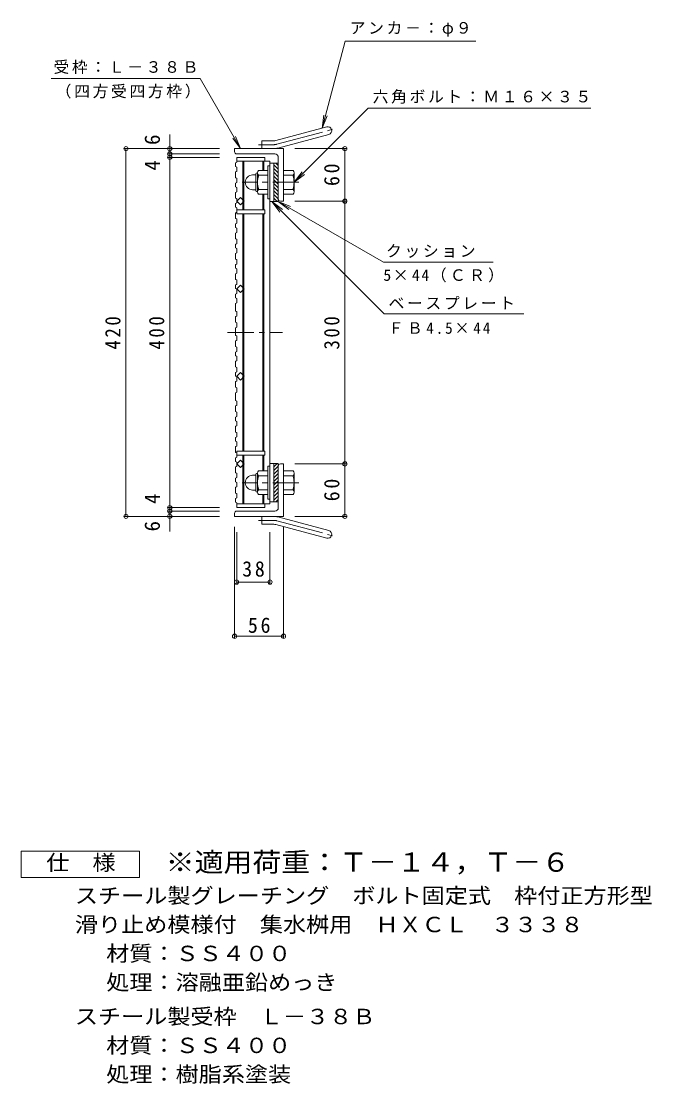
# Model space of a CAD drawing. Units: millimetres at full size, sheet at 1:6. Extents: x -714 to 962, y -827 to 707.
# Drawn here: x 241 to 962, y -613 to 600 of the extents above; entities that cross this region are included whole.
import ezdxf
from ezdxf.enums import TextEntityAlignment as Align

# ---------------------------------------------------------------- set-up
doc = ezdxf.new("R2010")
doc.units = ezdxf.units.MM
doc.header["$LTSCALE"] = 6
doc.header["$PDMODE"] = 32
doc.header["$PDSIZE"] = 4.8
doc.linetypes.add('CHAIN1', pattern=[8, 5, -1, 1, -1])
doc.linetypes.add('CHAIN2', pattern=[12, 9, -1, 1, -1])
for name, color, linetype, lineweight in [('D-4', 7, 'Continuous', 9), ('E-1', 2, 'Continuous', 9), ('E-2', 3, 'Continuous', 9), ('E-4', 7, 'Continuous', 9), ('E-5', 7, 'Continuous', 9)]:
    doc.layers.add(name, color=color, linetype=linetype, lineweight=lineweight)
doc.layers.add('F-5_F-5ﾚｲﾔ', color=2, linetype='Continuous')
doc.styles.add('ＭＳ ゴシック', font='')
doc.styles.get('ＭＳ ゴシック').set_extended_font_data('MS Gothic')

msp = doc.modelspace()

# ---------------------------------------------------------------- linework, layer by layer
at = {"layer": 'D-4', "color": 2}
msp.add_lwpolyline([(241.476, -377.786), (241.476, -347.786), (376.475, -347.786), (376.475, -377.786)], close=True, dxfattribs=at)
at = {"layer": 'E-1'}
for p, q in [((532.237, 463.956), (590.428, 479.548)), ((516.093, 454.649), (516.093, 463.649)), ((529.908, 463.649), (516.093, 463.649)), ((534.566, 455.262), (592.757, 470.855)), ((485.093, 451.149), (485.093, 454.649)), ((541.093, 454.649), (485.093, 454.649)), ((541.093, 454.649), (541.093, 394.649)), ((531.093, 448.649), (487.593, 448.649)), ((530.093, 394.149), (530.093, 438.149)), ((535.093, 438.149), (530.093, 438.149)), ((535.093, 435.312), (532.255, 438.149)), ((509.293, 406.949), (509.293, 425.349)), ((511.093, 427.149), (511.293, 427.149)), ((511.293, 426.899), (511.293, 405.399)), ((523.293, 429.649), (512.331, 429.649)), ((523.293, 435.149), (523.293, 397.149)), ((525.593, 435.149), (523.293, 435.149)), ((535.093, 431.069), (530.093, 436.069)), ((535.093, 426.826), (530.093, 431.826)), ((535.093, 422.584), (530.093, 427.584)), ((541.093, 429.649), (552.054, 429.649)), ((553.293, 427.149), (553.093, 427.149)), ((553.093, 426.899), (553.093, 405.399)), ((491.293, 416.159), (491.293, 416.149)), ((505.783, 424.649), (509.293, 424.649)), ((523.293, 424.149), (512.331, 424.149)), ((535.093, 418.341), (530.093, 423.341)), ((535.093, 414.098), (530.093, 419.098)), ((535.093, 409.856), (530.093, 414.856)), ((541.093, 424.149), (552.054, 424.149)), ((505.793, 407.649), (509.293, 407.649)), ((511.093, 405.149), (511.293, 405.149)), ((523.293, 408.149), (512.331, 408.149)), ((523.293, 402.649), (512.331, 402.649)), ((535.093, 405.613), (530.093, 410.613)), ((535.093, 401.371), (530.093, 406.371)), ((535.093, 397.128), (530.093, 402.128)), ((541.093, 408.149), (552.054, 408.149)), ((541.093, 402.649), (552.054, 402.649)), ((553.293, 405.149), (553.093, 405.149)), ((525.593, 397.149), (523.293, 397.149)), ((533.829, 394.149), (530.093, 397.885)), ((537.593, 394.649), (541.093, 394.649)), ((523.293, 86.648), (512.331, 86.648)), ((523.293, 54.148), (523.293, 92.148)), ((525.593, 92.148), (523.293, 92.148)), ((530.093, 95.148), (530.093, 51.148)), ((533.829, 95.148), (530.093, 91.412)), ((535.093, 92.169), (530.093, 87.169)), ((535.093, 87.926), (530.093, 82.926)), ((537.593, 94.648), (541.093, 94.648)), ((541.093, 34.648), (541.093, 94.648)), ((541.093, 86.648), (552.054, 86.648)), ((491.293, 73.138), (491.293, 73.148)), ((505.793, 81.648), (509.293, 81.648)), ((509.293, 82.348), (509.293, 63.948)), ((511.093, 84.148), (511.293, 84.148)), ((511.293, 62.398), (511.293, 83.898)), ((523.293, 81.148), (512.331, 81.148)), ((535.093, 83.684), (530.093, 78.684)), ((535.093, 79.441), (530.093, 74.441)), ((535.093, 75.198), (530.093, 70.198)), ((541.093, 81.148), (552.054, 81.148)), ((553.293, 84.148), (553.093, 84.148)), ((553.093, 62.398), (553.093, 83.898)), ((505.783, 64.648), (509.293, 64.648)), ((511.093, 62.148), (511.293, 62.148)), ((523.293, 65.148), (512.331, 65.148)), ((535.093, 70.956), (530.093, 65.956)), ((535.093, 66.713), (530.093, 61.713)), ((535.093, 62.47), (530.093, 57.471)), ((541.093, 65.148), (552.054, 65.148)), ((553.293, 62.148), (553.093, 62.148)), ((523.293, 59.648), (512.331, 59.648)), ((525.593, 54.148), (523.293, 54.148)), ((535.093, 58.228), (530.093, 53.228)), ((535.093, 51.148), (530.093, 51.148)), ((535.093, 53.985), (532.255, 51.148)), ((541.093, 59.648), (552.054, 59.648)), ((485.093, 38.148), (485.093, 34.648)), ((531.093, 40.648), (487.593, 40.648)), ((541.093, 34.648), (485.093, 34.648)), ((516.093, 34.648), (516.093, 25.648)), ((529.908, 25.648), (516.093, 25.648)), ((532.237, 25.341), (590.428, 9.749)), ((534.566, 34.035), (592.757, 18.442))]:
    msp.add_line(p, q, dxfattribs=at)
at = {"layer": 'E-1', "linetype": 'CHAIN2'}
for p, q in [((533.402, 459.609), (598.568, 477.07)), ((529.908, 459.149), (512.288, 459.149)), ((529.908, 30.148), (512.288, 30.148)), ((533.402, 29.688), (598.568, 12.227))]:
    msp.add_line(p, q, dxfattribs=at)
at = {"layer": 'E-1', "linetype": 'CHAIN1'}
for p, q in [((558.696, 416.149), (493.991, 416.149)), ((558.696, 73.148), (493.991, 73.148))]:
    msp.add_line(p, q, dxfattribs=at)
at = {"layer": 'E-1'}
for points in [[(535.093, 444.649), (535.093, 394.149), (530.093, 394.149)], [(535.093, 44.648), (535.093, 95.148), (530.093, 95.148)]]:
    msp.add_lwpolyline(points, dxfattribs=at)
for centre, radius, start, end in [((591.593, 475.201), 4.5, 285.00014, 104.99991), ((529.908, 472.649), 9, 270, 285.00002), ((487.593, 451.149), 2.5, 180, 270), ((529.908, 472.649), 18, 270, 285), ((531.093, 444.649), 4, 0, 90), ((511.093, 425.349), 1.8, 90, 180), ((515.453, 426.899), 4.16, 138.61835, 221.37988), ((548.933, 426.899), 4.16, 318.62012, 41.38165), ((505.783, 416.159), 8.49, 90, 180), ((505.793, 416.149), 8.5, 180, 270), ((535.293, 416.149), 24, 160.52881, 199.47119), ((529.093, 416.149), 24, 340.52881, 19.47119), ((511.093, 406.949), 1.8, 180, 270), ((515.453, 405.399), 4.16, 138.62012, 221.38165), ((548.933, 405.399), 4.16, 318.61835, 41.37988), ((537.593, 397.149), 2.5, 180, 270), ((515.453, 83.898), 4.16, 138.61835, 221.37988), ((537.593, 92.148), 2.5, 90, 180), ((548.933, 83.898), 4.16, 318.62012, 41.38165), ((505.793, 73.148), 8.5, 90, 180), ((505.783, 73.138), 8.49, 180, 270), ((511.093, 82.348), 1.8, 90, 180), ((535.293, 73.148), 24, 160.52881, 199.47119), ((529.093, 73.148), 24, 340.52881, 19.47119), ((511.093, 63.948), 1.8, 180, 270), ((515.453, 62.398), 4.16, 138.62012, 221.38165), ((548.933, 62.398), 4.16, 318.61835, 41.37988), ((487.593, 38.148), 2.5, 90, 180), ((531.093, 44.648), 4, 270, 0), ((529.908, 16.648), 18, 75, 90), ((529.908, 16.648), 9, 74.99998, 90), ((591.593, 14.096), 4.5, 255.00009, 74.99986)]:
    msp.add_arc(centre, radius, start, end, dxfattribs=at)
at = {"layer": 'E-1', "linetype": 'CHAIN2'}
for centre, start, end in [((529.908, 472.649), 270, 284.99995), ((529.908, 16.648), 75.00005, 90)]:
    msp.add_arc(centre, 13.5, start, end, dxfattribs=at)
at = {"layer": 'E-2'}
for p, q in [((486.092, 438.494), (487.593, 439.006)), ((487.593, 444.649), (519.593, 444.649)), ((487.593, 444.649), (487.593, 439.006)), ((487.593, 440.149), (525.593, 440.149)), ((494.593, 440.149), (494.593, 384.649)), ((495.593, 440.149), (495.593, 384.649)), ((517.593, 440.149), (517.593, 429.649)), ((518.593, 440.149), (518.593, 429.649)), ((519.593, 444.649), (519.593, 440.149)), ((525.593, 440.149), (525.593, 49.148)), ((530.093, 438.149), (525.593, 438.149)), ((530.093, 394.149), (530.093, 438.149)), ((486.092, 427.951), (487.593, 428.463)), ((486.092, 415.268), (487.593, 415.779)), ((487.593, 420.893), (487.593, 415.779)), ((486.092, 404.725), (487.593, 405.236)), ((517.593, 402.649), (517.593, 384.649)), ((518.593, 402.649), (518.593, 384.649)), ((486.092, 392.042), (487.593, 392.553)), ((487.593, 397.666), (487.593, 392.553)), ((530.093, 394.149), (525.593, 394.149)), ((486.092, 381.498), (487.593, 382.01)), ((487.593, 387.123), (487.593, 380.149)), ((487.593, 384.649), (519.593, 384.649)), ((487.593, 380.149), (519.593, 380.149)), ((494.593, 380.149), (494.593, 109.148)), ((495.593, 380.149), (495.593, 109.148)), ((517.593, 380.149), (517.593, 109.148)), ((518.593, 380.149), (518.593, 109.148)), ((519.593, 384.649), (519.593, 380.149)), ((486.092, 368.815), (487.593, 369.327)), ((487.593, 374.44), (487.593, 369.327)), ((486.092, 358.272), (487.593, 358.783)), ((487.593, 363.897), (487.593, 358.783)), ((486.092, 345.589), (487.593, 346.1)), ((487.593, 351.213), (487.593, 346.1)), ((487.593, 340.67), (487.593, 335.557)), ((486.092, 335.046), (487.593, 335.557)), ((487.593, 327.987), (487.593, 322.874)), ((486.092, 322.362), (487.593, 322.874)), ((486.092, 311.819), (487.593, 312.331)), ((487.593, 304.761), (487.593, 299.647)), ((486.092, 299.136), (487.593, 299.647)), ((486.092, 288.593), (487.593, 289.104)), ((486.092, 288.593), (486.092, 284.087)), ((487.593, 283.576), (486.092, 284.087)), ((486.092, 268.976), (486.092, 277.951)), ((486.092, 268.976), (487.593, 268.465)), ((487.593, 263.351), (487.593, 268.465)), ((486.092, 241.182), (486.092, 250.157)), ((486.092, 241.182), (487.593, 240.67)), ((487.593, 235.557), (487.593, 240.67)), ((486.092, 228.498), (487.593, 227.987)), ((487.593, 222.874), (487.593, 227.987)), ((486.092, 217.955), (487.593, 217.444)), ((487.593, 212.331), (487.593, 217.444)), ((486.092, 205.272), (487.593, 204.761)), ((486.092, 194.729), (487.593, 194.217)), ((487.593, 199.647), (487.593, 204.761)), ((487.593, 189.104), (487.593, 194.217)), ((486.092, 188.593), (487.593, 189.104)), ((486.092, 182.046), (486.092, 188.593)), ((486.092, 166.934), (486.092, 175.91)), ((486.092, 166.934), (487.593, 166.423)), ((487.593, 161.31), (487.593, 166.423)), ((486.092, 154.251), (487.593, 153.74)), ((487.593, 148.627), (487.593, 153.74)), ((486.092, 143.708), (487.593, 143.197)), ((487.593, 138.083), (487.593, 143.197)), ((486.092, 131.025), (487.593, 130.513)), ((487.593, 125.4), (487.593, 130.513)), ((486.092, 120.482), (487.593, 119.97)), ((487.593, 114.857), (487.593, 119.97)), ((486.092, 107.798), (487.593, 107.287)), ((486.092, 97.255), (487.593, 96.744)), ((487.593, 109.148), (519.593, 109.148)), ((487.593, 102.174), (487.593, 109.148)), ((487.593, 104.648), (519.593, 104.648)), ((494.593, 49.148), (494.593, 104.648)), ((495.593, 49.148), (495.593, 104.648)), ((517.593, 86.648), (517.593, 104.648)), ((518.593, 86.648), (518.593, 104.648)), ((519.593, 104.648), (519.593, 109.148)), ((487.593, 91.631), (487.593, 96.744)), ((530.093, 95.148), (525.593, 95.148)), ((530.093, 95.148), (530.093, 51.148)), ((486.092, 84.572), (487.593, 84.061)), ((486.092, 74.029), (487.593, 73.518)), ((487.593, 68.404), (487.593, 73.518)), ((486.092, 61.346), (487.593, 60.834)), ((486.092, 50.802), (487.593, 50.291)), ((487.593, 44.648), (487.593, 50.291)), ((487.593, 49.148), (525.593, 49.148)), ((517.593, 49.148), (517.593, 59.648)), ((518.593, 49.148), (518.593, 59.648)), ((519.593, 44.648), (519.593, 49.148)), ((530.093, 51.148), (525.593, 51.148)), ((487.593, 44.648), (519.593, 44.648))]:
    msp.add_line(p, q, dxfattribs=at)
at = {"layer": 'E-2', "linetype": 'CHAIN1'}
msp.add_line((477.173, 244.648), (539.714, 244.648), dxfattribs=at)
at = {"layer": 'E-2'}
for points in [[(486.092, 438.494), (486.092, 434.087), (487.593, 433.576), (487.593, 428.463)], [(486.092, 427.951), (486.092, 421.404), (487.593, 420.893)], [(486.092, 415.268), (486.092, 410.861), (487.593, 410.349), (487.593, 405.236)], [(486.092, 404.725), (486.092, 398.178), (487.593, 397.666)], [(486.092, 392.042), (486.092, 387.634), (487.593, 387.123)], [(486.092, 381.498), (486.092, 374.951), (487.593, 374.44)], [(486.092, 368.815), (486.092, 364.408), (487.593, 363.897)], [(486.092, 358.272), (486.092, 351.725), (487.593, 351.213)], [(486.092, 345.589), (486.092, 341.181), (487.593, 340.67)], [(486.092, 335.046), (486.092, 328.498), (487.593, 327.987)], [(486.092, 322.362), (486.092, 317.955), (487.593, 317.444), (487.593, 312.331)], [(486.092, 311.819), (486.092, 305.272), (487.593, 304.761)], [(486.092, 299.136), (486.092, 294.729), (487.593, 294.217), (487.593, 289.104)], [(487.593, 283.576), (487.593, 278.463), (486.092, 277.951)], [(486.092, 256.293), (486.092, 262.84), (487.593, 263.351)], [(486.092, 256.293), (487.593, 255.781), (487.593, 250.668), (486.092, 250.157)], [(486.092, 228.498), (486.092, 235.046), (487.593, 235.557)], [(486.092, 217.955), (486.092, 222.363), (487.593, 222.874)], [(486.092, 205.272), (486.092, 211.819), (487.593, 212.331)], [(486.092, 194.729), (486.092, 199.136), (487.593, 199.647)], [(486.092, 182.046), (487.593, 181.534), (487.593, 176.421), (486.092, 175.91)], [(486.092, 154.251), (486.092, 160.798), (487.593, 161.31)], [(486.092, 143.708), (486.092, 148.115), (487.593, 148.627)], [(486.092, 131.025), (486.092, 137.572), (487.593, 138.083)], [(486.092, 120.482), (486.092, 124.889), (487.593, 125.4)], [(486.092, 107.798), (486.092, 114.346), (487.593, 114.857)], [(486.092, 97.255), (486.092, 101.663), (487.593, 102.174)], [(486.092, 84.572), (486.092, 91.119), (487.593, 91.631)], [(486.092, 74.029), (486.092, 78.436), (487.593, 78.948), (487.593, 84.061)], [(486.092, 61.346), (486.092, 67.893), (487.593, 68.404)], [(486.092, 50.802), (486.092, 55.21), (487.593, 55.721), (487.593, 60.834)]]:
    msp.add_lwpolyline(points, dxfattribs=at)
for points in [[(487.593, 394.649), (491.835, 398.892), (496.078, 394.649), (491.835, 390.406)], [(491.835, 290.406), (496.078, 294.649), (491.835, 298.892), (487.593, 294.649)], [(491.835, 190.406), (496.078, 194.649), (491.835, 198.892), (487.593, 194.649)], [(491.835, 90.406), (496.078, 94.649), (491.835, 98.892), (487.593, 94.649)]]:
    msp.add_lwpolyline(points, close=True, dxfattribs=at)
at = {"layer": 'E-4'}
for p, q in [((411.093, 470.786), (411.093, 448.649)), ((359.293, 454.649), (468.093, 454.649)), ((361.093, 454.649), (361.093, 34.648)), ((612.893, 454.649), (554.093, 454.649)), ((611.093, 394.649), (611.093, 454.649)), ((409.293, 448.649), (468.093, 448.649)), ((409.293, 444.649), (468.093, 444.649)), ((411.093, 448.649), (411.093, 444.649)), ((411.093, 444.649), (411.093, 44.648)), ((612.893, 394.649), (554.093, 394.649)), ((611.093, 94.648), (611.093, 394.649)), ((612.893, 94.648), (554.093, 94.648)), ((611.093, 34.648), (611.093, 94.648)), ((409.293, 44.648), (468.093, 44.648)), ((409.293, 40.648), (468.093, 40.648)), ((411.093, 44.648), (411.093, 40.648)), ((411.093, 40.648), (411.093, 17.428)), ((359.293, 34.648), (468.093, 34.648)), ((612.893, 34.648), (554.093, 34.648)), ((485.093, -104.026), (485.093, 22.648)), ((487.593, -42.152), (487.593, 16.648)), ((525.593, -42.152), (525.593, 16.648)), ((541.093, -104.026), (541.093, 22.648)), ((487.593, -40.352), (525.593, -40.352)), ((485.093, -102.226), (541.093, -102.226))]:
    msp.add_line(p, q, dxfattribs=at)
for p in [(361.093, 454.649), (411.093, 454.649), (411.093, 448.649), (611.093, 454.649), (411.093, 444.649), (611.093, 394.649), (611.093, 94.648), (361.093, 34.648), (411.093, 44.648), (411.093, 40.648), (411.093, 34.648), (611.093, 34.648), (487.593, -40.352), (525.593, -40.352), (485.093, -102.226), (541.093, -102.226)]:
    msp.add_point(p, dxfattribs=at)
at = {"layer": 'E-5'}
for p, q in [((585.041, 478.105), (611.632, 577.342)), ((760.632, 577.342), (611.632, 577.342)), ((275.798, 534.833), (445.798, 534.833)), ((492.093, 454.649), (445.798, 534.833)), ((585.041, 478.105), (586.999, 492.976)), ((585.041, 478.105), (590.782, 491.963)), ((492.093, 454.649), (482.961, 466.549)), ((492.093, 454.649), (486.353, 468.507)), ((553.093, 416.149), (562.224, 428.049)), ((553.093, 416.149), (564.993, 425.28)), ((527.843, 394.149), (536.974, 382.248)), ((527.843, 394.149), (539.743, 385.017)), ((527.843, 394.149), (656.039, 265.952)), ((535.094, 394.148), (546.994, 385.017)), ((535.094, 394.148), (548.952, 388.408)), ((535.094, 394.148), (655.068, 324.881)), ((655.068, 324.881), (780.465, 324.881)), ((656.039, 265.952), (815.539, 265.952))]:
    msp.add_line(p, q, dxfattribs=at)
msp.add_lwpolyline([(553.093, 416.149), (637.884, 500.94), (891.884, 500.94)], dxfattribs=at)

# ---------------------------------------------------------------- texts
at = {"layer": 'D-4', "color": 2, "style": 'ＭＳ ゴシック', "width": 1.1}
for s, p in [('仕\u3000様', (269.975, -374.786)), ('スチール製グレーチング\u3000ボルト固定式\u3000枠付正方形型', (302.729, -412.538)), ('滑り止め模様付\u3000集水桝用\u3000ＨＸＣＬ\u3000３３３８', (302.729, -445.538)), ('材質：ＳＳ４００', (338.557, -478.538)), ('処理：溶融亜鉛めっき', (338.557, -511.538)), ('スチール製受枠\u3000Ｌ－３８Ｂ', (302.729, -550.538)), ('材質：ＳＳ４００', (338.557, -583.538)), ('処理：樹脂系塗装', (338.557, -616.538))]:
    msp.add_text(s, height=17.6, dxfattribs=at).set_placement(p, align=Align.BOTTOM_LEFT)
at = {"layer": 'E-4', "color": 2, "style": 'ＭＳ ゴシック'}
for s, p in [('6', (405.093, 458.786)), ('4', (405.093, 429.577)), ('4', (405.093, 48.883)), ('6', (405.093, 17.428))]:
    msp.add_text(s, height=17.6, rotation=90, dxfattribs=at).set_placement(p, align=Align.BOTTOM_LEFT)
at = {"layer": 'E-4', "color": 2, "char_height": 17.6, "attachment_point": 7, "rotation": 90, "style": 'ＭＳ ゴシック'}
for s, insert in [('\\T1.27;\\W0.95;60', (605.093, 411.899)), ('\\T1.27;\\W0.9;420', (355.093, 225.148)), ('\\T1.27;\\W0.9;400', (405.093, 225.148)), ('\\T1.27;\\W0.9;300', (605.093, 225.148)), ('\\T1.27;\\W0.95;60', (605.093, 51.898))]:
    msp.add_mtext(s, dxfattribs=dict(at, insert=insert))
at = {"layer": 'E-4', "color": 2, "char_height": 17.6, "attachment_point": 7, "style": 'ＭＳ ゴシック'}
for s, insert in [('\\T1.27;\\W0.95;38', (493.843, -34.352)), ('\\T1.27;\\W0.95;56', (500.343, -98.626))]:
    msp.add_mtext(s, dxfattribs=dict(at, insert=insert))
at = {"layer": 'E-5', "char_height": 13.2, "attachment_point": 7, "style": 'ＭＳ ゴシック'}
for s, insert in [('\\T1.17;アンカ－：φ９', (616.632, 582.342)), ('\\T1.17;受枠：Ｌ－３８Ｂ', (278.298, 539.833)), ('\\T1.17;（四方受四方枠）', (280.798, 511.833)), ('\\T1.17;六角ボルト：Ｍ１６×３５', (642.884, 505.94)), ('\\T1.17;クッション', (658.13, 329.881)), ('\\T1.21;5×44（ＣＲ）', (655.068, 301.881)), ('\\T1.17;ベースプレート', (661.039, 270.952)), ('\\T1.26;\\W0.95;ＦＢ4.5×44', (661.039, 242.952))]:
    msp.add_mtext(s, dxfattribs=dict(at, insert=insert))
at = {"layer": 'F-5_F-5ﾚｲﾔ', "color": 3, "style": 'ＭＳ ゴシック', "width": 1.1}
msp.add_text('※適用荷重：Ｔ－１４，Ｔ－６', height=21.99, dxfattribs=at).set_placement((406.475, -377.786), align=Align.BOTTOM_LEFT)

doc.saveas('drawing.dxf')
